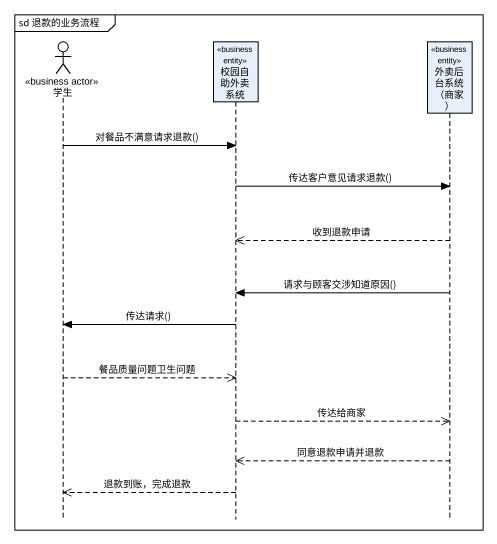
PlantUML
@startuml
mainframe sd 退款的业务流程
hide footbox
actor 学生 <<business actor>>
participant 校园自助外卖系统 <<business entity>>
participant "外卖后台系统（商家）" as 外卖后台系统_商家 <<business entity>>

学生 -> 校园自助外卖系统 : 对餐品不满意请求退款()
校园自助外卖系统 -> 外卖后台系统_商家 : 传达客户意见请求退款()
外卖后台系统_商家 -->> 校园自助外卖系统 : 收到退款申请
外卖后台系统_商家 -> 校园自助外卖系统 : 请求与顾客交涉知道原因()
校园自助外卖系统 -> 学生 : 传达请求()
学生 -->> 校园自助外卖系统 : 餐品质量问题卫生问题
校园自助外卖系统 -->> 外卖后台系统_商家 : 传达给商家
外卖后台系统_商家 -->> 校园自助外卖系统 : 同意退款申请并退款
校园自助外卖系统 -->> 学生 : 退款到账，完成退款
@enduml
